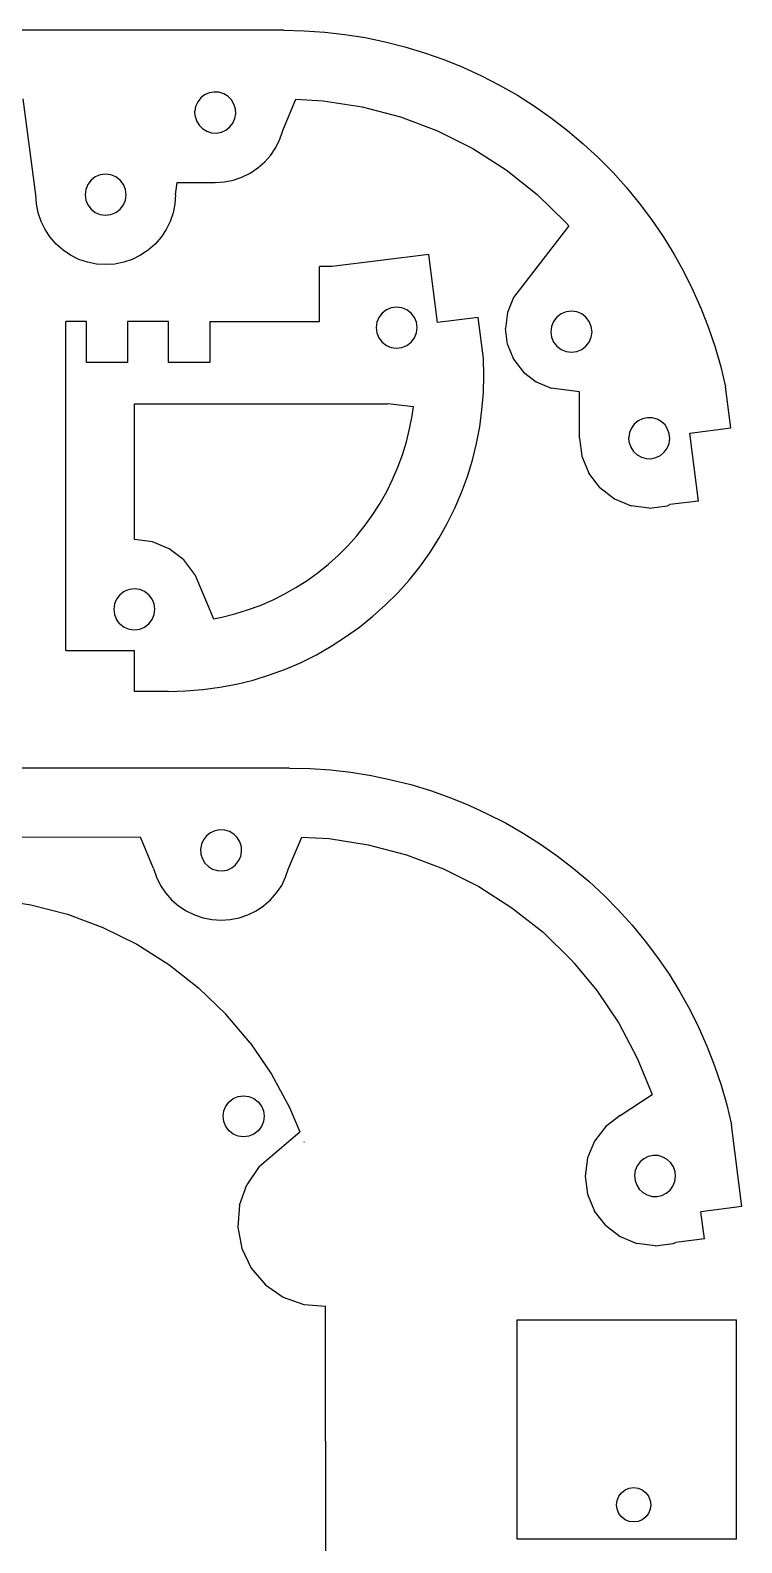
# Model space of a CAD drawing. Extents: x -205 to 205, y -255 to 210.
# Drawn here: x 148.8 to 200.7, y 98.6 to 208.9 of the extents above; entities that cross this region are included whole.
import ezdxf

# ---------------------------------------------------------------- set-up
doc = ezdxf.new("R2010")
doc.units = 0
doc.layers.get('0').update_dxf_attribs({"linetype": 'CONTINUOUS'})

msp = doc.modelspace()

# ---------------------------------------------------------------- linework, layer by layer
for p, q in [((167.31, 208.92), (107.31, 208.92)), ((167.31, 208.92), (168.81, 208.88)), ((168.81, 208.88), (170.3, 208.78)), ((170.3, 208.78), (171.78, 208.61)), ((171.78, 208.61), (173.25, 208.38)), ((173.25, 208.38), (174.72, 208.08)), ((174.72, 208.08), (176.16, 207.71)), ((176.16, 207.71), (177.59, 207.28)), ((177.59, 207.28), (179, 206.78)), ((179, 206.78), (180.38, 206.22)), ((180.38, 206.22), (181.74, 205.6)), ((181.74, 205.6), (183.07, 204.91)), ((161.54, 204.2), (161.25, 203.98)), ((161.87, 204.35), (161.54, 204.2)), ((162.22, 204.41), (161.87, 204.35)), ((162.58, 204.39), (162.22, 204.41)), ((162.93, 204.28), (162.58, 204.39)), ((163.24, 204.1), (162.93, 204.28)), ((183.07, 204.91), (184.36, 204.17)), ((184.36, 204.17), (185.62, 203.37)), ((149.21, 196.92), (148.29, 203.92)), ((160.88, 203.36), (160.82, 203.01)), ((161.03, 203.69), (160.88, 203.36)), ((161.25, 203.98), (161.03, 203.69)), ((163.49, 203.84), (163.24, 204.1)), ((163.68, 203.53), (163.49, 203.84)), ((163.79, 203.19), (163.68, 203.53)), ((163.81, 202.83), (163.79, 203.19)), ((167.24, 201.6), (168.19, 203.89)), ((168.19, 203.89), (170.19, 203.77)), ((170.19, 203.77), (173.04, 203.32)), ((173.04, 203.32), (175.83, 202.59)), ((185.62, 203.37), (186.85, 202.51)), ((160.84, 202.65), (160.82, 203.01)), ((160.84, 202.65), (160.95, 202.3)), ((160.95, 202.3), (161.13, 201.99)), ((161.13, 201.99), (161.39, 201.74)), ((163.37, 201.86), (163.6, 202.14)), ((163.6, 202.14), (163.75, 202.47)), ((163.75, 202.47), (163.81, 202.83)), ((175.83, 202.59), (178.53, 201.57)), ((186.85, 202.51), (188.03, 201.6)), ((161.39, 201.74), (161.7, 201.55)), ((161.7, 201.55), (162.04, 201.44)), ((162.04, 201.44), (162.4, 201.42)), ((162.4, 201.42), (162.76, 201.48)), ((162.76, 201.48), (163.09, 201.63)), ((163.09, 201.63), (163.37, 201.86)), ((166.73, 200.37), (167.02, 200.97)), ((167.02, 200.97), (167.24, 201.6)), ((178.53, 201.57), (181.11, 200.28)), ((188.03, 201.6), (189.17, 200.64)), ((165.92, 199.31), (166.36, 199.81)), ((166.36, 199.81), (166.73, 200.37)), ((181.11, 200.28), (183.55, 198.73)), ((189.17, 200.64), (190.27, 199.63)), ((164.86, 198.5), (165.42, 198.87)), ((165.42, 198.87), (165.92, 199.31)), ((183.55, 198.73), (185.81, 196.94)), ((190.27, 199.63), (191.32, 198.56)), ((153.01, 197.67), (152.86, 197.3)), ((153.25, 197.98), (153.01, 197.67)), ((153.56, 198.22), (153.25, 197.98)), ((153.92, 198.37), (153.56, 198.22)), ((154.31, 198.42), (153.92, 198.37)), ((154.7, 198.37), (154.31, 198.42)), ((155.06, 198.22), (154.7, 198.37)), ((155.37, 197.98), (155.06, 198.22)), ((155.61, 197.67), (155.37, 197.98)), ((155.76, 197.3), (155.61, 197.67)), ((159.41, 196.92), (159.53, 197.82)), ((159.53, 197.82), (162.31, 197.82)), ((162.31, 197.82), (162.98, 197.86)), ((162.98, 197.86), (163.63, 197.99)), ((163.63, 197.99), (164.26, 198.2)), ((164.26, 198.2), (164.86, 198.5)), ((191.32, 198.56), (192.31, 197.46)), ((149.26, 196.25), (149.21, 196.92)), ((152.86, 197.3), (152.81, 196.92)), ((152.81, 196.92), (152.86, 196.53)), ((152.86, 196.53), (153.01, 196.17)), ((155.61, 196.17), (155.76, 196.53)), ((155.81, 196.92), (155.76, 197.3)), ((155.76, 196.53), (155.81, 196.92)), ((159.41, 196.92), (159.37, 196.25)), ((185.81, 196.94), (187.87, 194.92)), ((192.31, 197.46), (193.26, 196.3)), ((149.39, 195.6), (149.26, 196.25)), ((149.6, 194.97), (149.39, 195.6)), ((153.01, 196.17), (153.25, 195.86)), ((153.25, 195.86), (153.56, 195.62)), ((153.56, 195.62), (153.92, 195.47)), ((153.92, 195.47), (154.31, 195.42)), ((154.31, 195.42), (154.7, 195.47)), ((154.7, 195.47), (155.06, 195.62)), ((155.06, 195.62), (155.37, 195.86)), ((155.37, 195.86), (155.61, 196.17)), ((159.24, 195.6), (159.02, 194.97)), ((159.37, 196.25), (159.24, 195.6)), ((193.26, 196.3), (194.16, 195.11)), ((149.9, 194.37), (149.6, 194.97)), ((150.27, 193.81), (149.9, 194.37)), ((158.73, 194.37), (158.36, 193.81)), ((159.02, 194.97), (158.73, 194.37)), ((188.11, 194.65), (184.09, 189.41)), ((187.87, 194.92), (188.11, 194.65)), ((194.16, 195.11), (195, 193.87)), ((150.71, 193.31), (150.27, 193.81)), ((151.21, 192.87), (150.71, 193.31)), ((157.92, 193.31), (157.42, 192.87)), ((158.36, 193.81), (157.92, 193.31)), ((195, 193.87), (195.78, 192.6)), ((151.76, 192.5), (151.21, 192.87)), ((152.36, 192.2), (151.76, 192.5)), ((152.99, 191.99), (152.36, 192.2)), ((156.26, 192.2), (155.63, 191.99)), ((156.86, 192.5), (156.26, 192.2)), ((157.42, 192.87), (156.86, 192.5)), ((177.91, 192.56), (170.84, 191.67)), ((178.53, 187.59), (177.91, 192.56)), ((195.78, 192.6), (196.51, 191.3)), ((153.65, 191.86), (152.99, 191.99)), ((154.31, 191.82), (153.65, 191.86)), ((154.98, 191.86), (154.31, 191.82)), ((155.63, 191.99), (154.98, 191.86)), ((169.91, 187.67), (169.91, 191.67)), ((170.84, 191.67), (169.91, 191.67)), ((196.51, 191.3), (197.17, 189.96)), ((197.17, 189.96), (197.78, 188.6)), ((175.55, 188.72), (175.16, 188.67)), ((175.94, 188.67), (175.55, 188.72)), ((184.09, 189.41), (183.64, 188.32)), ((151.41, 163.67), (151.41, 187.67)), ((152.91, 187.67), (151.41, 187.67)), ((152.91, 184.67), (152.91, 187.67)), ((155.91, 187.67), (155.91, 184.67)), ((158.91, 187.67), (155.91, 187.67)), ((158.91, 184.67), (158.91, 187.67)), ((161.91, 187.67), (161.91, 184.67)), ((161.91, 187.67), (169.91, 187.67)), ((174.1, 187.61), (174.05, 187.22)), ((174.25, 187.97), (174.1, 187.61)), ((174.49, 188.28), (174.25, 187.97)), ((174.8, 188.52), (174.49, 188.28)), ((175.16, 188.67), (174.8, 188.52)), ((176.3, 188.52), (175.94, 188.67)), ((176.61, 188.28), (176.3, 188.52)), ((176.85, 187.97), (176.61, 188.28)), ((177, 187.61), (176.85, 187.97)), ((177.05, 187.22), (177, 187.61)), ((181.5, 187.97), (178.53, 187.59)), ((181.88, 184.96), (181.5, 187.97)), ((183.64, 188.32), (183.49, 187.16)), ((187.01, 187.67), (186.86, 187.3)), ((187.25, 187.98), (187.01, 187.67)), ((187.56, 188.22), (187.25, 187.98)), ((187.92, 188.37), (187.56, 188.22)), ((188.31, 188.42), (187.92, 188.37)), ((188.7, 188.37), (188.31, 188.42)), ((189.06, 188.22), (188.7, 188.37)), ((189.37, 187.98), (189.06, 188.22)), ((189.61, 187.67), (189.37, 187.98)), ((189.76, 187.3), (189.61, 187.67)), ((197.78, 188.6), (198.32, 187.21)), ((174.05, 187.22), (174.1, 186.83)), ((174.1, 186.83), (174.25, 186.47)), ((176.85, 186.47), (177, 186.83)), ((177, 186.83), (177.05, 187.22)), ((183.64, 185.99), (183.49, 187.16)), ((186.86, 187.3), (186.81, 186.92)), ((186.81, 186.92), (186.86, 186.53)), ((186.86, 186.53), (187.01, 186.17)), ((189.61, 186.17), (189.76, 186.53)), ((189.81, 186.92), (189.76, 187.3)), ((189.76, 186.53), (189.81, 186.92)), ((198.32, 187.21), (198.8, 185.79)), ((174.25, 186.47), (174.49, 186.16)), ((174.49, 186.16), (174.8, 185.92)), ((174.8, 185.92), (175.16, 185.77)), ((175.16, 185.77), (175.55, 185.72)), ((175.55, 185.72), (175.94, 185.77)), ((175.94, 185.77), (176.3, 185.92)), ((176.3, 185.92), (176.61, 186.16)), ((176.61, 186.16), (176.85, 186.47)), ((183.64, 185.99), (184.09, 184.91)), ((187.01, 186.17), (187.25, 185.86)), ((187.25, 185.86), (187.56, 185.62)), ((187.56, 185.62), (187.92, 185.47)), ((187.92, 185.47), (188.31, 185.42)), ((188.31, 185.42), (188.7, 185.47)), ((188.7, 185.47), (189.06, 185.62)), ((189.06, 185.62), (189.37, 185.86)), ((189.37, 185.86), (189.61, 186.17)), ((198.8, 185.79), (199.22, 184.36)), ((155.91, 184.67), (152.91, 184.67)), ((161.91, 184.67), (158.91, 184.67)), ((181.91, 183.72), (181.88, 184.96)), ((184.09, 184.91), (184.8, 183.98)), ((199.22, 184.36), (199.56, 182.91)), ((181.88, 182.47), (181.91, 183.72)), ((184.8, 183.98), (185.74, 183.26)), ((185.74, 183.26), (186.82, 182.81)), ((181.78, 181.23), (181.88, 182.47)), ((188.89, 182.54), (186.82, 182.81)), ((188.89, 179.16), (188.89, 182.54)), ((199.94, 179.9), (199.56, 182.91)), ((156.41, 171.77), (156.41, 181.67)), ((156.41, 181.67), (174.9, 181.67)), ((176.77, 181.43), (174.9, 181.67)), ((176.68, 180.79), (176.77, 181.43)), ((181.62, 179.99), (181.78, 181.23)), ((176.5, 179.83), (176.68, 180.79)), ((181.38, 178.76), (181.62, 179.99)), ((192.68, 179.89), (192.54, 179.56)), ((192.89, 180.18), (192.68, 179.89)), ((193.17, 180.41), (192.89, 180.18)), ((193.49, 180.57), (193.17, 180.41)), ((193.85, 180.65), (193.49, 180.57)), ((194.21, 180.64), (193.85, 180.65)), ((194.56, 180.55), (194.21, 180.64)), ((194.86, 180.36), (194.56, 180.55)), ((195.14, 180.12), (194.86, 180.36)), ((195.33, 179.82), (195.14, 180.12)), ((196.96, 179.53), (199.94, 179.9)), ((175.98, 177.95), (176.27, 178.88)), ((176.27, 178.88), (176.5, 179.83)), ((181.09, 177.55), (181.38, 178.76)), ((188.89, 179.16), (189.06, 177.84)), ((192.54, 179.56), (192.49, 179.2)), ((192.52, 178.84), (192.49, 179.2)), ((192.52, 178.84), (192.64, 178.5)), ((195.45, 179.48), (195.33, 179.82)), ((195.43, 178.76), (195.49, 179.12)), ((195.49, 179.12), (195.45, 179.48)), ((197.58, 174.57), (196.96, 179.53)), ((175.64, 177.03), (175.98, 177.95)), ((189.06, 177.84), (189.57, 176.61)), ((192.64, 178.5), (192.84, 178.19)), ((192.84, 178.19), (193.1, 177.95)), ((193.1, 177.95), (193.42, 177.77)), ((193.42, 177.77), (193.77, 177.67)), ((193.77, 177.67), (194.13, 177.66)), ((194.13, 177.66), (194.48, 177.74)), ((194.48, 177.74), (194.81, 177.9)), ((194.81, 177.9), (195.08, 178.13)), ((195.08, 178.13), (195.3, 178.43)), ((195.3, 178.43), (195.43, 178.76)), ((175.26, 176.14), (175.64, 177.03)), ((180.72, 176.36), (181.09, 177.55)), ((190.38, 175.55), (189.57, 176.61)), ((174.83, 175.26), (175.26, 176.14)), ((180.29, 175.19), (180.72, 176.36)), ((190.38, 175.55), (191.44, 174.74)), ((173.82, 173.59), (174.35, 174.41)), ((174.35, 174.41), (174.83, 175.26)), ((179.8, 174.04), (180.29, 175.19)), ((191.44, 174.74), (192.67, 174.23)), ((197.58, 174.57), (195.49, 174.31)), ((173.26, 172.8), (173.82, 173.59)), ((179.25, 172.93), (179.8, 174.04)), ((193.99, 174.06), (192.67, 174.23)), ((193.99, 174.06), (195.31, 174.23)), ((195.31, 174.23), (195.49, 174.31)), ((172.64, 172.03), (173.26, 172.8)), ((178.64, 171.84), (179.25, 172.93)), ((157.73, 171.6), (156.41, 171.77)), ((158.96, 171.09), (157.73, 171.6)), ((160.02, 170.28), (158.96, 171.09)), ((171.3, 170.62), (171.99, 171.31)), ((171.99, 171.31), (172.64, 172.03)), ((177.97, 170.79), (178.64, 171.84)), ((160.83, 169.22), (160.02, 170.28)), ((169.82, 169.35), (170.58, 169.96)), ((170.58, 169.96), (171.3, 170.62)), ((177.24, 169.77), (177.97, 170.79)), ((160.83, 169.22), (162.18, 165.98)), ((169.03, 168.78), (169.82, 169.35)), ((176.46, 168.8), (177.24, 169.77)), ((155.35, 167.73), (155.11, 167.42)), ((155.66, 167.97), (155.35, 167.73)), ((156.03, 168.12), (155.66, 167.97)), ((156.41, 168.17), (156.03, 168.12)), ((156.8, 168.12), (156.41, 168.17)), ((157.16, 167.97), (156.8, 168.12)), ((157.47, 167.73), (157.16, 167.97)), ((157.71, 167.42), (157.47, 167.73)), ((166.48, 167.34), (167.35, 167.77)), ((167.35, 167.77), (168.2, 168.26)), ((168.2, 168.26), (169.03, 168.78)), ((174.75, 166.99), (175.63, 167.87)), ((175.63, 167.87), (176.46, 168.8)), ((154.97, 167.06), (154.91, 166.67)), ((154.91, 166.67), (154.97, 166.28)), ((155.11, 167.42), (154.97, 167.06)), ((157.86, 167.06), (157.71, 167.42)), ((157.91, 166.67), (157.86, 167.06)), ((157.86, 166.28), (157.91, 166.67)), ((164.67, 166.62), (165.58, 166.95)), ((165.58, 166.95), (166.48, 167.34)), ((173.82, 166.16), (174.75, 166.99)), ((154.97, 166.28), (155.11, 165.92)), ((155.35, 165.61), (155.11, 165.92)), ((155.35, 165.61), (155.66, 165.37)), ((157.16, 165.37), (157.47, 165.61)), ((157.47, 165.61), (157.71, 165.92)), ((157.71, 165.92), (157.86, 166.28)), ((162.18, 165.98), (162.79, 166.1)), ((162.79, 166.1), (163.73, 166.33)), ((163.73, 166.33), (164.67, 166.62)), ((172.85, 165.37), (173.82, 166.16)), ((155.66, 165.37), (156.03, 165.22)), ((156.03, 165.22), (156.41, 165.17)), ((156.41, 165.17), (156.8, 165.22)), ((156.8, 165.22), (157.16, 165.37)), ((170.78, 163.97), (171.83, 164.65)), ((171.83, 164.65), (172.85, 165.37)), ((151.41, 163.67), (156.41, 163.67)), ((156.41, 160.67), (156.41, 163.67)), ((168.58, 162.8), (169.7, 163.36)), ((169.7, 163.36), (170.78, 163.97)), ((166.27, 161.88), (167.44, 162.31)), ((167.44, 162.31), (168.58, 162.8)), ((162.64, 160.98), (163.86, 161.21)), ((163.86, 161.21), (165.07, 161.51)), ((165.07, 161.51), (166.27, 161.88)), ((158.91, 160.67), (156.41, 160.67)), ((158.91, 160.67), (160.16, 160.71)), ((160.16, 160.71), (161.4, 160.81)), ((161.4, 160.81), (162.64, 160.98)), ((167.74, 155.08), (107.74, 155.08)), ((167.74, 155.08), (169.23, 155.05)), ((169.23, 155.05), (170.72, 154.95)), ((170.72, 154.95), (172.21, 154.78)), ((172.21, 154.78), (173.68, 154.54)), ((173.68, 154.54), (175.14, 154.24)), ((175.14, 154.24), (176.59, 153.88)), ((176.59, 153.88), (178.02, 153.44)), ((178.02, 153.44), (179.43, 152.95)), ((179.43, 152.95), (180.81, 152.39)), ((180.81, 152.39), (182.17, 151.76)), ((182.17, 151.76), (183.49, 151.08)), ((118.63, 150.08), (156.86, 150.05)), ((161.68, 150.14), (161.46, 149.86)), ((161.96, 150.37), (161.68, 150.14)), ((162.29, 150.52), (161.96, 150.37)), ((162.65, 150.58), (162.29, 150.52)), ((163.01, 150.56), (162.65, 150.58)), ((163.36, 150.45), (163.01, 150.56)), ((163.67, 150.26), (163.36, 150.45)), ((163.92, 150.01), (163.67, 150.26)), ((183.49, 151.08), (184.79, 150.34)), ((184.79, 150.34), (186.05, 149.54)), ((157.81, 147.76), (156.86, 150.05)), ((161.31, 149.53), (161.24, 149.17)), ((161.24, 149.17), (161.26, 148.81)), ((161.46, 149.86), (161.31, 149.53)), ((164.11, 149.7), (163.92, 150.01)), ((164.22, 149.35), (164.11, 149.7)), ((164.17, 148.64), (164.24, 148.99)), ((164.24, 148.99), (164.22, 149.35)), ((167.67, 147.76), (168.62, 150.05)), ((168.62, 150.05), (170.62, 149.94)), ((170.62, 149.94), (173.47, 149.49)), ((173.47, 149.49), (176.26, 148.76)), ((186.05, 149.54), (187.27, 148.68)), ((161.26, 148.81), (161.37, 148.47)), ((161.37, 148.47), (161.56, 148.16)), ((161.56, 148.16), (161.82, 147.9)), ((161.82, 147.9), (162.12, 147.72)), ((163.52, 147.8), (163.8, 148.02)), ((163.8, 148.02), (164.02, 148.31)), ((164.02, 148.31), (164.17, 148.64)), ((176.26, 148.76), (178.96, 147.74)), ((187.27, 148.68), (188.46, 147.77)), ((157.81, 147.76), (158.03, 147.13)), ((158.03, 147.13), (158.32, 146.53)), ((162.12, 147.72), (162.47, 147.61)), ((162.47, 147.61), (162.83, 147.59)), ((162.83, 147.59), (163.19, 147.65)), ((163.19, 147.65), (163.52, 147.8)), ((167.16, 146.53), (167.45, 147.13)), ((167.45, 147.13), (167.67, 147.76)), ((178.96, 147.74), (181.54, 146.45)), ((188.46, 147.77), (189.6, 146.81)), ((189.6, 146.81), (190.69, 145.79)), ((158.32, 146.53), (158.69, 145.98)), ((158.69, 145.98), (159.13, 145.48)), ((166.35, 145.48), (166.79, 145.98)), ((166.79, 145.98), (167.16, 146.53)), ((181.54, 146.45), (183.97, 144.9)), ((190.69, 145.79), (191.74, 144.73)), ((146.13, 145.54), (148.86, 145.12)), ((148.86, 145.12), (151.53, 144.42)), ((159.13, 145.48), (159.64, 145.04)), ((159.64, 145.04), (160.19, 144.67)), ((160.19, 144.67), (160.79, 144.37)), ((164.69, 144.37), (165.29, 144.67)), ((165.29, 144.67), (165.84, 145.04)), ((165.84, 145.04), (166.35, 145.48)), ((183.97, 144.9), (186.24, 143.11)), ((191.74, 144.73), (192.74, 143.62)), ((151.53, 144.42), (154.11, 143.46)), ((154.11, 143.46), (156.59, 142.23)), ((160.79, 144.37), (161.42, 144.16)), ((161.42, 144.16), (162.07, 144.03)), ((162.07, 144.03), (162.74, 143.98)), ((162.74, 143.98), (163.41, 144.03)), ((163.41, 144.03), (164.06, 144.16)), ((164.06, 144.16), (164.69, 144.37)), ((192.74, 143.62), (193.69, 142.47)), ((186.24, 143.11), (188.3, 141.09)), ((193.69, 142.47), (194.59, 141.27)), ((156.59, 142.23), (158.92, 140.76)), ((194.59, 141.27), (195.43, 140.04)), ((158.92, 140.76), (161.09, 139.06)), ((188.3, 141.09), (188.54, 140.82)), ((188.54, 140.82), (188.61, 140.74)), ((188.61, 140.74), (190.15, 138.87)), ((161.09, 139.06), (163.08, 137.14)), ((195.43, 140.04), (196.21, 138.77)), ((190.15, 138.87), (191.76, 136.48)), ((196.21, 138.77), (196.94, 137.47)), ((164.86, 135.04), (163.08, 137.14)), ((196.94, 137.47), (197.6, 136.13)), ((191.76, 136.48), (193.11, 133.93)), ((197.6, 136.13), (198.21, 134.76)), ((164.86, 135.04), (166.42, 132.76)), ((198.21, 134.76), (198.75, 133.37)), ((193.11, 133.93), (194.19, 131.26)), ((166.42, 132.76), (167.73, 130.33)), ((198.75, 133.37), (199.23, 131.96)), ((199.23, 131.96), (199.64, 130.52)), ((162.93, 130.07), (163.08, 130.43)), ((163.08, 130.43), (163.32, 130.74)), ((163.32, 130.74), (163.63, 130.98)), ((163.63, 130.98), (163.99, 131.13)), ((163.99, 131.13), (164.38, 131.18)), ((164.38, 131.18), (164.77, 131.13)), ((164.77, 131.13), (165.13, 130.98)), ((165.13, 130.98), (165.44, 130.74)), ((165.44, 130.74), (165.68, 130.43)), ((165.68, 130.43), (165.83, 130.07)), ((167.73, 130.33), (168.48, 128.54)), ((191.86, 129.74), (194.19, 131.26)), ((199.64, 130.52), (199.99, 129.07)), ((162.88, 129.68), (162.93, 130.07)), ((162.93, 129.29), (162.88, 129.68)), ((163.08, 128.93), (162.93, 129.29)), ((165.83, 129.29), (165.68, 128.93)), ((165.83, 130.07), (165.88, 129.68)), ((165.88, 129.68), (165.83, 129.29)), ((191.86, 129.74), (190.81, 128.93)), ((163.32, 128.62), (163.08, 128.93)), ((163.63, 128.38), (163.32, 128.62)), ((163.99, 128.23), (163.63, 128.38)), ((164.38, 128.18), (163.99, 128.23)), ((164.77, 128.23), (164.38, 128.18)), ((165.13, 128.38), (164.77, 128.23)), ((165.44, 128.62), (165.13, 128.38)), ((165.68, 128.93), (165.44, 128.62)), ((165.52, 126.01), (168.48, 128.54)), ((190.81, 128.93), (190, 127.87)), ((200.74, 123.09), (199.99, 129.07)), ((168.77, 127.84), (168.8, 127.79)), ((190, 127.87), (189.49, 126.64)), ((165.52, 126.01), (164.62, 124.69)), ((189.49, 126.64), (189.31, 125.32)), ((193.1, 126.06), (192.97, 125.72)), ((193.32, 126.35), (193.1, 126.06)), ((193.59, 126.58), (193.32, 126.35)), ((193.92, 126.74), (193.59, 126.58)), ((194.27, 126.82), (193.92, 126.74)), ((194.63, 126.81), (194.27, 126.82)), ((194.98, 126.71), (194.63, 126.81)), ((195.29, 126.53), (194.98, 126.71)), ((195.56, 126.29), (195.29, 126.53)), ((195.76, 125.99), (195.56, 126.29)), ((195.88, 125.64), (195.76, 125.99)), ((189.31, 125.32), (189.49, 124)), ((192.97, 125.72), (192.91, 125.36)), ((192.91, 125.36), (192.95, 125)), ((192.95, 125), (193.07, 124.66)), ((195.72, 124.59), (195.86, 124.93)), ((195.86, 124.93), (195.91, 125.28)), ((195.91, 125.28), (195.88, 125.64)), ((164.08, 123.19), (164.62, 124.69)), ((189.49, 124), (190, 122.77)), ((193.07, 124.66), (193.26, 124.36)), ((193.26, 124.36), (193.53, 124.11)), ((193.53, 124.11), (193.84, 123.94)), ((193.84, 123.94), (194.19, 123.84)), ((194.19, 123.84), (194.55, 123.83)), ((194.55, 123.83), (194.91, 123.91)), ((194.91, 123.91), (195.23, 124.07)), ((195.23, 124.07), (195.51, 124.3)), ((195.51, 124.3), (195.72, 124.59)), ((164.08, 123.19), (163.96, 121.6)), ((190.81, 121.72), (190, 122.77)), ((200.74, 123.09), (197.76, 122.72)), ((198.01, 120.74), (197.76, 122.72)), ((163.96, 121.6), (164.25, 120.04)), ((190.81, 121.72), (191.86, 120.91)), ((191.86, 120.91), (193.09, 120.4)), ((194.41, 120.22), (193.09, 120.4)), ((194.41, 120.22), (195.73, 120.4)), ((195.73, 120.4), (195.92, 120.47)), ((198.01, 120.74), (195.92, 120.47)), ((164.25, 120.04), (164.93, 118.6)), ((164.93, 118.6), (165.97, 117.39)), ((165.97, 117.39), (167.28, 116.49)), ((167.28, 116.49), (168.78, 115.96)), ((168.78, 115.96), (170.37, 115.83)), ((170.38, 87.68), (170.37, 115.83)), ((184.35, 114.84), (200.35, 114.84)), ((184.35, 98.84), (184.35, 114.84)), ((200.35, 98.84), (200.35, 114.84)), ((191.6, 101.34), (191.65, 101.66)), ((191.65, 101.66), (191.77, 101.96)), ((191.77, 101.96), (191.97, 102.22)), ((191.97, 102.22), (192.23, 102.42)), ((192.23, 102.42), (192.53, 102.54)), ((192.53, 102.54), (192.85, 102.59)), ((192.85, 102.59), (193.18, 102.54)), ((193.18, 102.54), (193.48, 102.42)), ((193.48, 102.42), (193.74, 102.22)), ((193.74, 102.22), (193.94, 101.96)), ((193.94, 101.96), (194.06, 101.66)), ((194.06, 101.66), (194.1, 101.34)), ((191.65, 101.01), (191.6, 101.34)), ((191.77, 100.71), (191.65, 101.01)), ((191.97, 100.45), (191.77, 100.71)), ((192.23, 100.25), (191.97, 100.45)), ((193.74, 100.45), (193.48, 100.25)), ((193.94, 100.71), (193.74, 100.45)), ((194.06, 101.01), (193.94, 100.71)), ((194.1, 101.34), (194.06, 101.01)), ((192.53, 100.13), (192.23, 100.25)), ((192.85, 100.09), (192.53, 100.13)), ((193.18, 100.13), (192.85, 100.09)), ((193.48, 100.25), (193.18, 100.13)), ((200.35, 98.84), (184.35, 98.84))]:
    msp.add_line(p, q)

doc.saveas('drawing.dxf')
